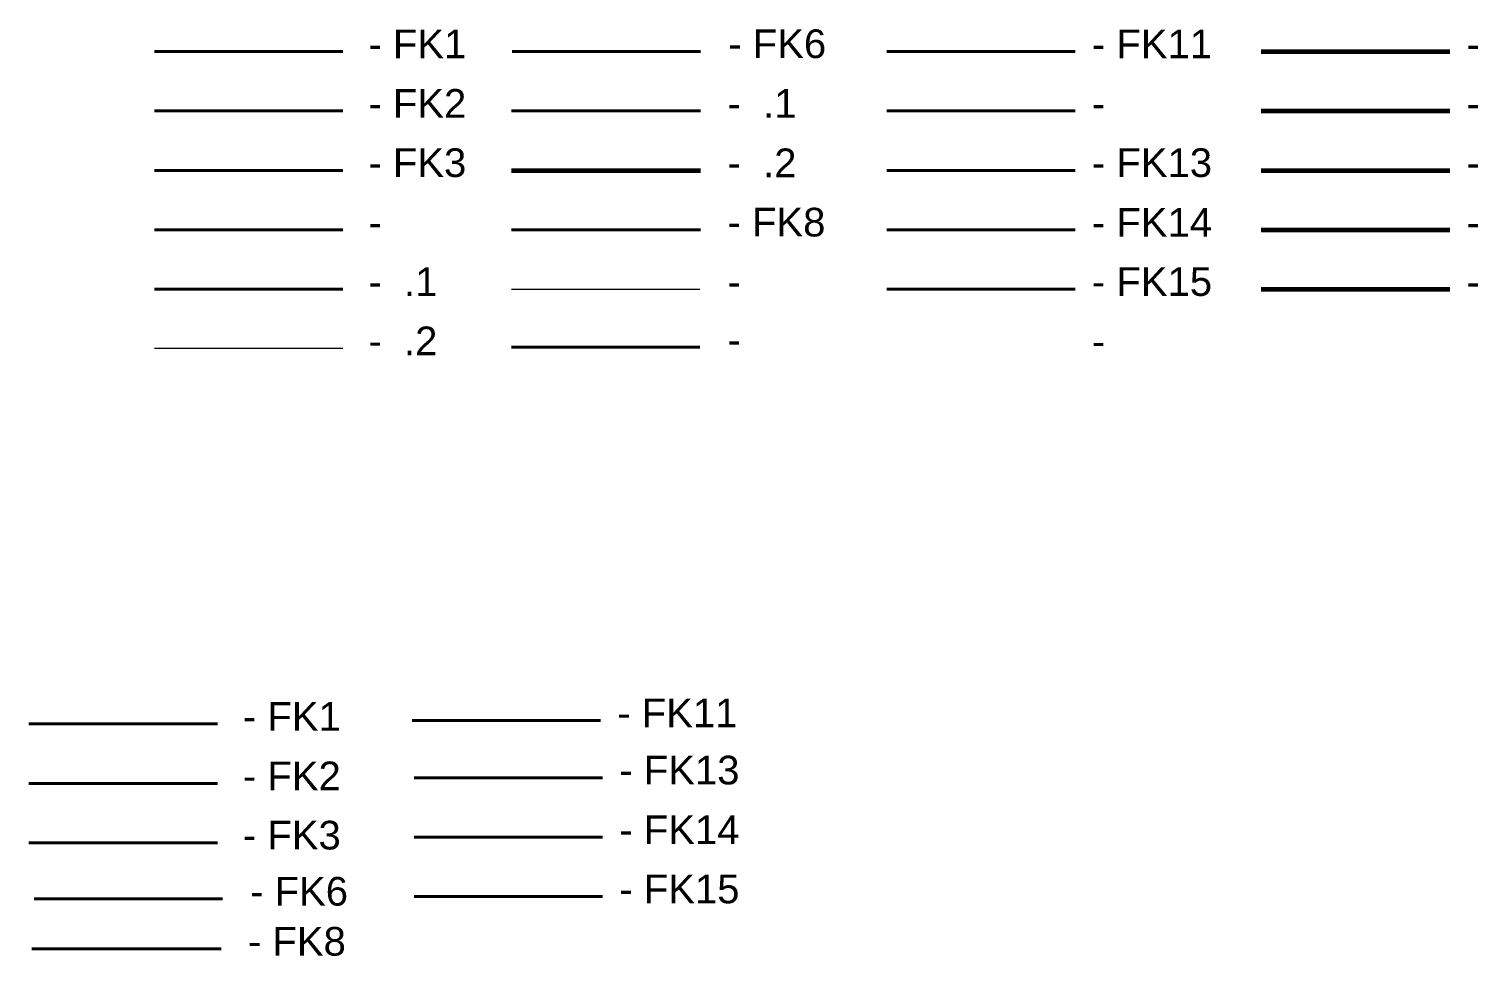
# Model space of a CAD drawing. Header units: millimetres. Extents: x -3817 to 677485, y -22715 to 103890.
# Drawn here: x 958 to 1464, y -22715 to -22391 of the extents above; entities that cross this region are included whole.
import ezdxf

# ---------------------------------------------------------------- set-up
doc = ezdxf.new("R2010")
doc.units = ezdxf.units.MM
doc.layers.add('PDF _Геометрия', color=7, linetype='Continuous', true_color=0x1d1d1d)
doc.layers.add('PDF _Текст', color=7, linetype='Continuous')
doc.styles.add('PDF GOST-Common', font='arial.ttf')

msp = doc.modelspace()

# ---------------------------------------------------------------- linework, layer by layer
at = {"layer": 'PDF _Геометрия', "color": 231, "lineweight": 40, "true_color": 0xff80c0}
for points in [[(1001.79, -22399.27), (1067.52, -22399.27)], [(957.99, -22633.85), (1023.72, -22633.85)]]:
    msp.add_lwpolyline(points, dxfattribs=at)
at = {"layer": 'PDF _Геометрия', "color": 9, "lineweight": 40, "true_color": 0xd6bca3}
for points in [[(1126.62, -22399.27), (1192.35, -22399.27)], [(959.78, -22694.92), (1025.51, -22694.92)]]:
    msp.add_lwpolyline(points, dxfattribs=at)
at = {"layer": 'PDF _Геометрия', "color": 31, "lineweight": 40, "true_color": 0xe8ca86}
for points in [[(1257.3, -22399.27), (1323.03, -22399.27)], [(1091.69, -22632.62), (1157.42, -22632.62)]]:
    msp.add_lwpolyline(points, dxfattribs=at)
at = {"layer": 'PDF _Геометрия', "color": 2, "lineweight": 60}
msp.add_lwpolyline([(1387.98, -22399.27), (1453.71, -22399.27)], dxfattribs=at)
at = {"layer": 'PDF _Геометрия', "color": 83, "lineweight": 40, "true_color": 0x85be7e}
for points in [[(1001.79, -22420.01), (1067.52, -22420.01)], [(957.99, -22654.59), (1023.72, -22654.59)]]:
    msp.add_lwpolyline(points, dxfattribs=at)
at = {"layer": 'PDF _Геометрия', "color": 11, "lineweight": 40, "true_color": 0xff8f59}
msp.add_lwpolyline([(1126.34, -22420.01), (1192.35, -22420.01)], dxfattribs=at)
at = {"layer": 'PDF _Геометрия', "color": 254, "lineweight": 40, "true_color": 0xc2dce7}
msp.add_lwpolyline([(1257.3, -22420.01), (1323.03, -22420.01)], dxfattribs=at)
at = {"layer": 'PDF _Геометрия', "color": 192, "lineweight": 60, "true_color": 0x6500ca}
msp.add_lwpolyline([(1387.98, -22420.01), (1453.71, -22420.01)], dxfattribs=at)
at = {"layer": 'PDF _Геометрия', "color": 41, "lineweight": 40, "true_color": 0xede76b}
for points in [[(1001.79, -22440.75), (1067.52, -22440.75)], [(957.99, -22675.33), (1023.72, -22675.33)]]:
    msp.add_lwpolyline(points, dxfattribs=at)
at = {"layer": 'PDF _Геометрия', "color": 230, "lineweight": 60, "true_color": 0xff0080}
msp.add_lwpolyline([(1126.34, -22440.75), (1192.35, -22440.75)], dxfattribs=at)
at = {"layer": 'PDF _Геометрия', "color": 5, "lineweight": 40}
for points in [[(1257.3, -22440.75), (1323.03, -22440.75)], [(1092.41, -22652.63), (1158.13, -22652.63)]]:
    msp.add_lwpolyline(points, dxfattribs=at)
at = {"layer": 'PDF _Геометрия', "color": 171, "lineweight": 60, "true_color": 0x8080ff}
msp.add_lwpolyline([(1387.98, -22440.75), (1453.71, -22440.75)], dxfattribs=at)
at = {"layer": 'PDF _Геометрия', "color": 91, "lineweight": 40, "true_color": 0x50fe6a}
msp.add_lwpolyline([(1001.79, -22461.49), (1067.52, -22461.49)], dxfattribs=at)
at = {"layer": 'PDF _Геометрия', "color": 137, "lineweight": 40, "true_color": 0x408080}
for points in [[(1126.34, -22461.49), (1192.35, -22461.49)], [(959.02, -22712.35), (1025.02, -22712.35)]]:
    msp.add_lwpolyline(points, dxfattribs=at)
at = {"layer": 'PDF _Геометрия', "color": 7, "lineweight": 40, "true_color": 0xffd2ff}
for points in [[(1257.3, -22461.49), (1323.03, -22461.49)], [(1092.41, -22673.37), (1158.13, -22673.37)]]:
    msp.add_lwpolyline(points, dxfattribs=at)
at = {"layer": 'PDF _Геометрия', "color": 120, "lineweight": 60, "true_color": 0x00ffb9}
msp.add_lwpolyline([(1387.98, -22461.49), (1453.71, -22461.49)], dxfattribs=at)
at = {"layer": 'PDF _Геометрия', "color": 171, "lineweight": 40, "true_color": 0x7171ff}
msp.add_lwpolyline([(1001.79, -22482.23), (1067.52, -22482.23)], dxfattribs=at)
at = {"layer": 'PDF _Геометрия', "color": 96, "lineweight": 20, "true_color": 0x008000}
msp.add_lwpolyline([(1126.34, -22482.23), (1192.09, -22482.23)], dxfattribs=at)
at = {"layer": 'PDF _Геометрия', "color": 33, "lineweight": 40, "true_color": 0xc89191}
for points in [[(1257.3, -22482.23), (1323.03, -22482.23)], [(1092.41, -22694.11), (1158.13, -22694.11)]]:
    msp.add_lwpolyline(points, dxfattribs=at)
at = {"layer": 'PDF _Геометрия', "color": 8, "lineweight": 60, "true_color": 0x808080}
msp.add_lwpolyline([(1387.98, -22482.23), (1453.71, -22482.23)], dxfattribs=at)
at = {"layer": 'PDF _Геометрия', "color": 32, "lineweight": 20, "true_color": 0xd56a00}
msp.add_lwpolyline([(1001.79, -22502.84), (1067.52, -22502.84)], dxfattribs=at)
at = {"layer": 'PDF _Геометрия', "color": 254, "lineweight": 40, "true_color": 0xbdf0ee}
msp.add_lwpolyline([(1126.34, -22502.47), (1192.09, -22502.47)], dxfattribs=at)

# ---------------------------------------------------------------- texts
at = {"layer": 'PDF _Текст', "char_height": 10, "attachment_point": 4, "style": 'PDF GOST-Common'}
for s, insert in [('- FK1', (1076.43, -22396.66)), ('- FK6', (1202, -22396.66)), ('- FK11', (1328.87, -22396.66)), ('-  ', (1459.55, -22396.66)), ('- FK2', (1076.43, -22417.4)), ('-  .1', (1201.73, -22417.4)), ('-  ', (1328.87, -22417.4)), ('-  ', (1459.55, -22417.4)), ('- FK3', (1076.43, -22438.14)), ('-  .2', (1201.73, -22438.14)), ('- FK13', (1328.87, -22438.14)), ('-  ', (1459.55, -22438.14)), ('- FK8', (1201.73, -22458.89)), ('- FK14', (1328.87, -22458.89)), ('-  ', (1076.43, -22458.89)), ('-  ', (1459.55, -22458.89)), ('-  .1', (1076.43, -22479.63)), ('- FK15', (1328.87, -22479.63)), ('- ', (1201.73, -22479.63)), ('-  ', (1459.55, -22479.63)), ('-  .2', (1076.43, -22500.24)), ('-  ', (1201.73, -22499.87)), ('-  ', (1328.87, -22500.37)), ('- FK11', (1163.27, -22630.02)), ('- FK1', (1032.64, -22631.25)), ('- FK13', (1163.98, -22650.03)), ('- FK2', (1032.64, -22651.99)), ('- FK3', (1032.64, -22672.73)), ('- FK14', (1163.98, -22670.77)), ('- FK6', (1035.16, -22692.31)), ('- FK15', (1163.98, -22691.51)), ('- FK8', (1034.4, -22709.75))]:
    msp.add_mtext(s, dxfattribs=dict(at, insert=insert))

doc.saveas('drawing.dxf')
